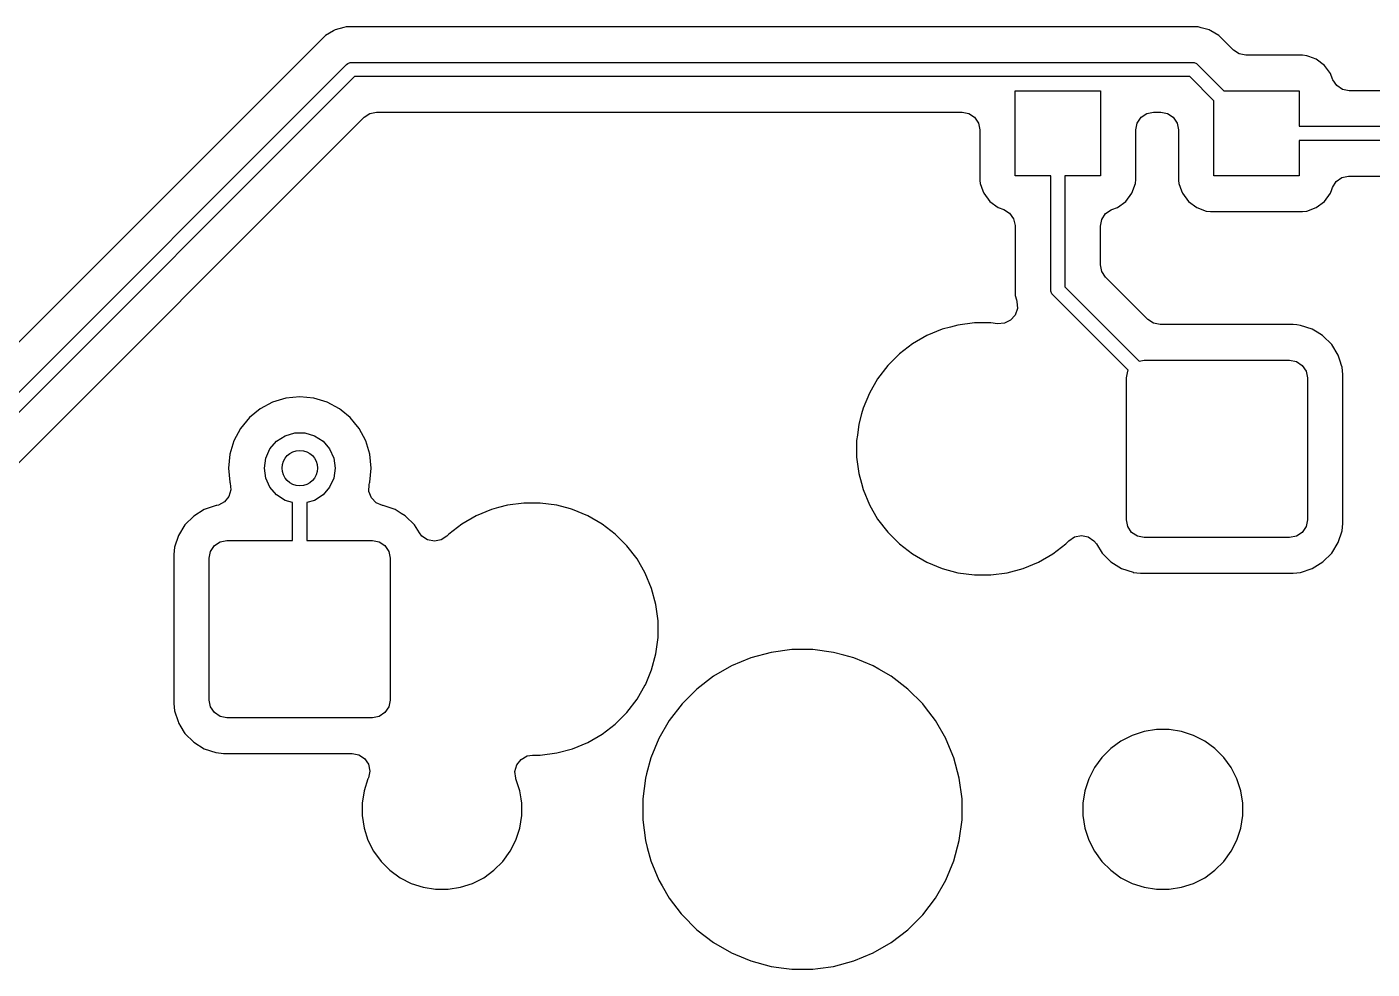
# Model space of a CAD drawing. Extents: x 17 to 170, y -181 to -32.
# Drawn here: x 76.45 to 95.4, y -104.79 to -91.51 of the extents above; entities that cross this region are included whole.
import ezdxf

# ---------------------------------------------------------------- set-up
doc = ezdxf.new("R2010")
doc.units = 0
doc.layers.add('BLACK', color=7, linetype='CONTINUOUS')

msp = doc.modelspace()

# ---------------------------------------------------------------- linework, layer by layer
at = {"layer": 'BLACK', "linetype": 'CONTINUOUS'}
for p, q in [((80.766246, -91.56705), (80.653786, -91.631978)), ((80.766247, -91.567049), (80.766246, -91.56705)), ((80.77203, -91.56371), (80.766247, -91.567049)), ((80.790715, -91.552922), (80.77203, -91.56371)), ((80.911168, -91.520647), (80.790715, -91.552922)), ((80.943443, -91.511999), (80.911168, -91.520647)), ((81.101557, -91.511999), (80.943443, -91.511999)), ((81.116818, -91.511999), (81.101557, -91.511999)), ((81.116834, -91.512), (81.116818, -91.511999)), ((92.780666, -91.512), (81.116834, -91.512)), ((92.780682, -91.511999), (92.780666, -91.512)), ((92.795943, -91.511999), (92.780682, -91.511999)), ((92.954057, -91.511999), (92.795943, -91.511999)), ((92.99498, -91.522964), (92.954057, -91.511999)), ((93.106784, -91.552922), (92.99498, -91.522964)), ((93.120909, -91.561077), (93.106784, -91.552922)), ((93.131252, -91.567049), (93.120909, -91.561077)), ((93.131254, -91.56705), (93.131252, -91.567049)), ((93.243713, -91.631978), (93.131254, -91.56705)), ((80.54198, -91.743784), (75.049194, -97.23657)), ((80.65378, -91.631983), (80.541979, -91.743783)), ((80.541979, -91.743783), (80.54198, -91.743784)), ((80.653786, -91.631978), (80.65378, -91.631983)), ((93.243716, -91.63198), (93.243713, -91.631978)), ((93.35552, -91.743784), (93.243716, -91.63198)), ((93.355521, -91.743786), (93.35552, -91.743784)), ((93.450805, -91.83907), (93.355521, -91.743786)), ((93.531587, -91.893046), (93.450805, -91.83907)), ((93.626875, -91.912), (93.531587, -91.893046)), ((94.422873, -91.912), (93.626875, -91.912)), ((94.422876, -91.912), (94.422873, -91.912)), ((94.482481, -91.918408), (94.422876, -91.912)), ((94.510584, -91.92889), (94.482481, -91.918408)), ((94.617331, -91.968704), (94.510584, -91.92889)), ((75.183578, -97.81), (80.951789, -92.041789)), ((80.951789, -92.041789), (80.966943, -92.029353)), ((80.966943, -92.029353), (81.002991, -92.014421)), ((81.002991, -92.014421), (81.0225, -92.0125)), ((81.0225, -92.0125), (92.875, -92.0125)), ((92.875, -92.0125), (92.894509, -92.014421)), ((92.894509, -92.014421), (92.930557, -92.029353)), ((92.930557, -92.029353), (92.945711, -92.041789)), ((92.945711, -92.041789), (93.316422, -92.4125)), ((94.732546, -92.054954), (94.617331, -91.968704)), ((94.818796, -92.170169), (94.732546, -92.054954)), ((81.063922, -92.2125), (75.325, -97.951422)), ((92.833578, -92.2125), (81.063922, -92.2125)), ((93.175, -92.553922), (92.833578, -92.2125)), ((94.848587, -92.250044), (94.818796, -92.170169)), ((94.851831, -92.258288), (94.848587, -92.250044)), ((94.905807, -92.33907), (94.851831, -92.258288)), ((90.375, -93.6125), (90.375, -92.4125)), ((90.375, -92.4125), (91.575, -92.4125)), ((91.575, -92.4125), (91.575, -93.6125)), ((93.316422, -92.4125), (94.375, -92.4125)), ((94.375, -92.4125), (94.375, -92.9125)), ((94.986589, -92.393046), (94.905807, -92.33907)), ((95.081877, -92.412), (94.986589, -92.393046)), ((98.598104, -92.412), (95.081877, -92.412)), ((93.175, -93.6125), (93.175, -92.553922)), ((75.898429, -98.085805), (81.198305, -92.78593)), ((81.198305, -92.78593), (81.279087, -92.731954)), ((81.279087, -92.731954), (81.374375, -92.713)), ((81.374375, -92.713), (89.6255, -92.713)), ((89.6255, -92.713), (89.720788, -92.731954)), ((89.720788, -92.731954), (89.80157, -92.78593)), ((89.80157, -92.78593), (89.855546, -92.866712)), ((89.855546, -92.866712), (89.8745, -92.962)), ((92.075499, -92.961998), (92.094453, -92.866712)), ((92.094453, -92.866712), (92.148429, -92.785931)), ((92.148429, -92.785931), (92.22921, -92.731954)), ((92.22921, -92.731954), (92.324499, -92.713)), ((92.324499, -92.713), (92.4255, -92.713)), ((92.4255, -92.713), (92.520788, -92.731954)), ((92.520788, -92.731954), (92.60157, -92.78593)), ((92.60157, -92.78593), (92.655546, -92.866712)), ((92.655546, -92.866712), (92.6745, -92.962)), ((89.8745, -92.962), (89.8745, -93.660365)), ((92.0755, -93.660373), (92.075499, -92.961998)), ((92.6745, -92.962), (92.6745, -93.660365)), ((94.375, -92.9125), (102.8875, -92.9125)), ((102.846078, -93.1125), (94.375, -93.1125)), ((94.375, -93.1125), (94.375, -93.6125)), ((90.875, -93.6125), (90.375, -93.6125)), ((90.875, -95.2155), (90.875, -93.6125)), ((91.575, -93.6125), (91.075, -93.6125)), ((91.075, -93.6125), (91.075, -95.174078)), ((94.375, -93.6125), (93.175, -93.6125)), ((94.899636, -93.692327), (94.97844, -93.635502)), ((94.97844, -93.635502), (95.072991, -93.613159)), ((95.072991, -93.613159), (95.081878, -93.613)), ((95.081878, -93.613), (102.535625, -93.613)), ((89.8745, -93.660365), (89.8745, -93.660368)), ((89.8745, -93.660368), (89.874501, -93.660372)), ((89.874501, -93.660372), (89.876127, -93.6755)), ((89.876127, -93.6755), (89.880908, -93.71998)), ((89.880908, -93.71998), (89.880909, -93.719984)), ((89.880909, -93.719984), (89.919268, -93.82283)), ((89.919268, -93.82283), (89.931204, -93.854831)), ((92.018796, -93.854831), (92.069091, -93.719983)), ((92.069091, -93.719983), (92.0755, -93.660373)), ((92.6745, -93.660365), (92.6745, -93.660368)), ((92.6745, -93.660368), (92.674501, -93.660372)), ((92.674501, -93.660372), (92.676127, -93.6755)), ((92.676127, -93.6755), (92.680908, -93.71998)), ((92.680908, -93.71998), (92.680909, -93.719984)), ((92.680909, -93.719984), (92.719268, -93.82283)), ((92.719268, -93.82283), (92.731204, -93.854831)), ((94.818796, -93.854831), (94.837608, -93.804391)), ((94.837608, -93.804391), (94.848578, -93.774983)), ((94.848578, -93.774983), (94.899636, -93.692327)), ((89.931204, -93.854831), (90.017454, -93.970046)), ((90.017454, -93.970046), (90.132669, -94.056296)), ((91.817331, -94.056296), (91.932546, -93.970046)), ((91.932546, -93.970046), (92.018796, -93.854831)), ((92.731204, -93.854831), (92.817454, -93.970046)), ((92.817454, -93.970046), (92.932669, -94.056296)), ((94.617331, -94.056296), (94.732546, -93.970046)), ((94.732546, -93.970046), (94.818796, -93.854831)), ((90.132669, -94.056296), (90.212517, -94.086077)), ((90.212517, -94.086077), (90.295171, -94.137134)), ((90.295171, -94.137134), (90.351997, -94.215937)), ((90.351997, -94.215937), (90.374341, -94.310487)), ((91.5755, -94.319377), (91.594454, -94.224089)), ((91.594454, -94.224089), (91.64843, -94.143307)), ((91.64843, -94.143307), (91.729212, -94.089331)), ((91.729212, -94.089331), (91.737455, -94.086087)), ((91.737455, -94.086087), (91.817331, -94.056296)), ((92.932669, -94.056296), (93.067517, -94.106591)), ((93.067517, -94.106591), (93.127127, -94.113)), ((93.127127, -94.113), (94.422872, -94.112999)), ((94.422872, -94.112999), (94.482483, -94.106591)), ((94.482483, -94.106591), (94.617331, -94.056296)), ((90.374341, -94.310487), (90.3745, -94.319377)), ((90.3745, -94.319377), (90.3745, -95.121165)), ((91.5755, -94.863625), (91.5755, -94.319377)), ((91.594454, -94.958913), (91.5755, -94.863625)), ((91.64843, -95.039695), (91.594454, -94.958913)), ((90.3745, -95.121165), (90.374499, -95.121183)), ((90.374499, -95.121183), (90.374499, -95.136443)), ((90.374499, -95.136443), (90.374499, -95.294557)), ((92.242805, -95.63407), (91.64843, -95.039695)), ((90.374499, -95.294557), (90.391283, -95.357195)), ((90.391283, -95.357195), (90.398207, -95.383036)), ((90.876921, -95.235009), (90.875, -95.2155)), ((90.891853, -95.271057), (90.876921, -95.235009)), ((90.904289, -95.286211), (90.891853, -95.271057)), ((91.968591, -96.350513), (90.904289, -95.286211)), ((91.075, -95.174078), (92.122288, -96.221366)), ((90.404561, -95.479983), (90.373331, -95.571982)), ((90.398207, -95.383036), (90.404561, -95.479983)), ((89.460537, -95.74114), (89.343051, -95.77262)), ((89.567874, -95.712379), (89.460537, -95.74114)), ((89.567878, -95.712378), (89.567874, -95.712379)), ((89.56788, -95.712378), (89.567878, -95.712378)), ((89.798628, -95.682), (89.56788, -95.712378)), ((90.031372, -95.682), (89.798628, -95.682)), ((90.031373, -95.682), (90.031372, -95.682)), ((90.125191, -95.694351), (90.031373, -95.682)), ((90.222136, -95.687997), (90.125191, -95.694351)), ((90.309272, -95.645027), (90.222136, -95.687997)), ((90.373331, -95.571982), (90.309272, -95.645027)), ((92.323587, -95.688046), (92.242805, -95.63407)), ((92.418875, -95.707), (92.323587, -95.688046)), ((94.292009, -95.707), (92.418875, -95.707)), ((94.292011, -95.707), (94.292009, -95.707)), ((94.343403, -95.71225), (94.292011, -95.707)), ((94.394797, -95.717501), (94.343403, -95.71225)), ((94.394798, -95.717501), (94.394797, -95.717501)), ((94.394802, -95.717502), (94.394798, -95.717501)), ((94.561332, -95.772684), (94.394802, -95.717502)), ((89.128032, -95.861684), (88.926467, -95.978058)), ((89.128041, -95.861679), (89.128032, -95.861684)), ((89.343051, -95.77262), (89.128041, -95.861679)), ((94.561332, -95.772685), (94.56133, -95.772684)), ((94.56133, -95.772684), (94.561332, -95.772684)), ((94.561334, -95.772686), (94.561332, -95.772685)), ((94.629831, -95.814935), (94.561334, -95.772686)), ((94.705615, -95.861679), (94.629831, -95.814935)), ((94.710656, -95.864788), (94.705615, -95.861679)), ((94.834712, -95.988844), (94.710656, -95.864788)), ((88.741815, -96.119747), (88.577247, -96.284315)), ((88.741819, -96.119744), (88.741815, -96.119747)), ((88.926467, -95.978058), (88.741819, -96.119744)), ((94.926814, -96.138166), (94.834712, -95.988844)), ((88.577244, -96.284319), (88.435558, -96.468967)), ((88.577247, -96.284315), (88.577244, -96.284319)), ((92.122288, -96.221366), (92.192, -96.2075)), ((92.192, -96.2075), (94.242, -96.2075)), ((94.242, -96.2075), (94.337671, -96.22653)), ((94.337671, -96.22653), (94.418777, -96.280723)), ((94.418777, -96.280723), (94.47297, -96.361829)), ((94.954653, -96.22218), (94.926814, -96.138166)), ((94.975244, -96.284319), (94.954653, -96.22218)), ((94.981999, -96.304703), (94.975244, -96.284319)), ((94.992499, -96.407492), (94.981999, -96.304703)), ((88.435558, -96.468967), (88.319184, -96.670532)), ((91.942, -96.4575), (91.96103, -96.361829)), ((91.942, -98.4575), (91.942, -96.4575)), ((91.96103, -96.361829), (91.968591, -96.350513)), ((94.47297, -96.361829), (94.492, -96.4575)), ((94.492, -96.4575), (94.492, -98.4575)), ((94.9925, -98.507509), (94.992499, -96.407492)), ((88.319179, -96.670541), (88.23012, -96.885551)), ((88.319184, -96.670532), (88.319179, -96.670541)), ((79.907092, -96.799736), (79.733289, -96.892636)), ((79.9071, -96.799733), (79.907092, -96.799736)), ((80.095694, -96.742523), (79.9071, -96.799733)), ((80.291826, -96.723207), (80.095694, -96.742523)), ((80.487957, -96.742523), (80.291826, -96.723207)), ((80.676551, -96.799733), (80.487957, -96.742523)), ((80.676559, -96.799736), (80.676551, -96.799733)), ((80.850362, -96.892636), (80.676559, -96.799736)), ((79.58094, -97.017668), (79.455914, -97.170011)), ((79.580946, -97.017662), (79.58094, -97.017668)), ((79.733289, -96.892636), (79.580946, -97.017662)), ((80.87287, -96.911108), (80.850362, -96.892636)), ((81.002709, -97.017665), (80.87287, -96.911108)), ((81.061079, -97.088789), (81.002709, -97.017665)), ((88.208832, -96.965), (88.169879, -97.110374)), ((88.23012, -96.885551), (88.208832, -96.965)), ((79.455914, -97.170011), (79.363014, -97.343814)), ((80.084118, -97.273732), (80.220669, -97.233637)), ((80.220669, -97.233637), (80.362983, -97.233637)), ((80.362983, -97.233637), (80.499534, -97.273732)), ((81.127737, -97.170011), (81.061079, -97.088789)), ((81.220637, -97.343814), (81.127737, -97.170011)), ((88.169878, -97.11038), (88.149792, -97.262948)), ((88.169879, -97.110374), (88.169878, -97.110378)), ((88.169878, -97.110378), (88.169878, -97.11038)), ((79.363011, -97.343822), (79.305801, -97.532416)), ((79.363014, -97.343814), (79.363011, -97.343822)), ((79.871199, -97.458228), (79.964396, -97.350673)), ((79.964396, -97.350673), (80.084118, -97.273732)), ((80.499534, -97.273732), (80.619256, -97.350673)), ((80.619256, -97.350673), (80.712453, -97.458228)), ((81.220638, -97.343818), (81.220637, -97.343814)), ((81.22064, -97.343821), (81.220638, -97.343818)), ((81.27785, -97.532416), (81.22064, -97.343821)), ((88.149792, -97.262948), (88.1395, -97.341128)), ((88.1395, -97.341128), (88.1395, -97.573872)), ((79.305801, -97.532416), (79.286485, -97.728548)), ((79.791826, -97.728548), (79.81208, -97.587682)), ((79.81208, -97.587682), (79.871199, -97.458228)), ((80.712453, -97.458228), (80.771572, -97.587682)), ((80.771572, -97.587682), (80.791826, -97.728548)), ((81.297167, -97.728548), (81.27785, -97.532416)), ((88.1395, -97.573872), (88.169879, -97.804626)), ((79.286485, -97.728548), (79.305801, -97.924678)), ((79.81208, -97.869414), (79.791826, -97.728548)), ((80.791826, -97.728548), (80.771572, -97.869414)), ((81.27785, -97.92468), (81.297167, -97.728548)), ((88.169879, -97.804626), (88.206133, -97.939928)), ((79.305801, -97.924678), (79.310208, -97.939205)), ((79.310208, -97.939205), (79.319729, -98.035892)), ((79.871199, -97.998868), (79.81208, -97.869414)), ((79.964396, -98.106423), (79.871199, -97.998868)), ((80.712453, -97.998868), (80.619256, -98.106423)), ((80.771572, -97.869414), (80.712453, -97.998868)), ((81.266603, -98.057232), (81.268018, -97.960087)), ((81.268018, -97.960087), (81.27322, -97.93994)), ((81.27322, -97.93994), (81.27785, -97.92468)), ((88.206133, -97.939928), (88.23012, -98.029448)), ((79.229888, -98.203964), (79.144204, -98.249761)), ((79.291524, -98.128863), (79.229888, -98.203964)), ((79.319729, -98.035892), (79.291524, -98.128863)), ((80.084118, -98.183364), (79.964396, -98.106423)), ((80.19, -98.214453), (80.084118, -98.183364)), ((80.499534, -98.183364), (80.39, -98.215526)), ((80.619256, -98.106423), (80.499534, -98.183364)), ((81.302472, -98.147523), (81.266603, -98.057232)), ((81.370164, -98.217215), (81.302472, -98.147523)), ((88.23012, -98.029448), (88.319179, -98.244458)), ((78.945667, -98.312685), (78.796346, -98.404786)), ((79.112201, -98.257501), (78.945667, -98.312685)), ((79.124049, -98.254965), (79.112201, -98.257501)), ((79.144204, -98.249761), (79.124049, -98.254965)), ((80.19, -98.7475), (80.19, -98.214453)), ((80.39, -98.215526), (80.39, -98.7475)), ((81.459372, -98.255697), (81.370164, -98.217215)), ((81.467795, -98.2575), (81.459372, -98.255697)), ((81.634332, -98.312684), (81.467795, -98.2575)), ((81.634332, -98.312685), (81.63433, -98.312684)), ((81.63433, -98.312684), (81.634332, -98.312684)), ((81.634334, -98.312686), (81.634332, -98.312685)), ((81.720945, -98.366108), (81.634334, -98.312686)), ((81.778615, -98.401679), (81.720945, -98.366108)), ((82.993051, -98.31262), (82.778041, -98.401679)), ((83.091619, -98.286209), (82.993051, -98.31262)), ((83.217874, -98.252379), (83.091619, -98.286209)), ((83.217878, -98.252378), (83.217874, -98.252379)), ((83.21788, -98.252378), (83.217878, -98.252378)), ((83.448628, -98.222), (83.21788, -98.252378)), ((83.681372, -98.222), (83.448628, -98.222)), ((83.912119, -98.252378), (83.681372, -98.222)), ((83.912126, -98.252379), (83.912119, -98.252378)), ((84.105271, -98.304132), (83.912126, -98.252379)), ((84.136948, -98.31262), (84.105271, -98.304132)), ((84.351958, -98.401679), (84.136948, -98.31262)), ((88.319179, -98.244458), (88.319184, -98.244467)), ((88.319184, -98.244467), (88.319185, -98.244469)), ((88.319185, -98.244469), (88.435558, -98.446032)), ((78.672286, -98.528846), (78.580184, -98.678168)), ((78.796346, -98.404786), (78.672286, -98.528846)), ((81.783656, -98.404788), (81.778615, -98.401679)), ((81.907712, -98.528844), (81.783656, -98.404788)), ((81.907713, -98.528846), (81.907712, -98.528844)), ((81.907714, -98.528847), (81.907713, -98.528846)), ((81.977012, -98.641198), (81.907714, -98.528847)), ((82.576467, -98.518058), (82.391819, -98.659744)), ((82.778032, -98.401684), (82.576467, -98.518058)), ((82.778041, -98.401679), (82.778032, -98.401684)), ((84.351967, -98.401684), (84.351958, -98.401679)), ((84.351969, -98.401685), (84.351967, -98.401684)), ((84.553532, -98.518058), (84.351969, -98.401685)), ((84.738181, -98.659744), (84.553532, -98.518058)), ((88.435558, -98.446032), (88.577244, -98.630681)), ((91.96103, -98.553171), (91.942, -98.4575)), ((92.015223, -98.634277), (91.96103, -98.553171)), ((94.47297, -98.553171), (94.418777, -98.634277)), ((94.492, -98.4575), (94.47297, -98.553171)), ((94.981999, -98.610297), (94.9925, -98.507509)), ((78.580184, -98.678168), (78.525002, -98.844697)), ((79.088223, -98.820723), (79.169329, -98.76653)), ((79.169329, -98.76653), (79.265, -98.7475)), ((79.265, -98.7475), (80.19, -98.7475)), ((80.39, -98.7475), (81.315, -98.7475)), ((81.315, -98.7475), (81.410671, -98.76653)), ((81.410671, -98.76653), (81.491777, -98.820723)), ((82.012869, -98.686548), (81.977012, -98.641198)), ((82.093649, -98.740526), (82.012869, -98.686548)), ((82.188937, -98.759481), (82.093649, -98.740526)), ((82.284226, -98.740528), (82.188937, -98.759481)), ((82.365008, -98.686553), (82.284226, -98.740528)), ((82.391805, -98.659756), (82.365008, -98.686553)), ((82.391819, -98.659744), (82.391805, -98.659756)), ((84.902756, -98.824319), (84.738181, -98.659744)), ((88.577244, -98.630681), (88.741819, -98.795256)), ((91.088181, -98.795256), (91.131686, -98.751751)), ((91.131686, -98.751751), (91.212466, -98.697774)), ((91.212466, -98.697774), (91.307754, -98.678819)), ((91.307754, -98.678819), (91.403043, -98.697772)), ((91.403043, -98.697772), (91.483825, -98.751748)), ((91.483825, -98.751748), (91.519685, -98.7971)), ((92.096329, -98.68847), (92.015223, -98.634277)), ((92.192, -98.7075), (92.096329, -98.68847)), ((94.242, -98.7075), (92.192, -98.7075)), ((94.337671, -98.68847), (94.242, -98.7075)), ((94.418777, -98.634277), (94.337671, -98.68847)), ((94.926814, -98.776834), (94.981999, -98.610297)), ((78.525001, -98.844704), (78.5145, -98.947488)), ((78.5145, -98.947488), (78.5145, -101.047506)), ((78.525002, -98.844697), (78.525001, -98.844704)), ((79.015, -98.9975), (79.03403, -98.901829)), ((79.03403, -98.901829), (79.088223, -98.820723)), ((81.491777, -98.820723), (81.54597, -98.901829)), ((81.54597, -98.901829), (81.565, -98.9975)), ((85.044442, -99.008968), (84.902756, -98.824319)), ((88.741819, -98.795256), (88.926468, -98.936942)), ((88.926468, -98.936942), (89.128031, -99.053315)), ((90.701969, -99.053315), (90.903532, -98.936942)), ((90.903532, -98.936942), (91.088181, -98.795256)), ((91.519685, -98.7971), (91.599285, -98.926152)), ((91.599285, -98.926152), (91.599286, -98.926153)), ((91.599286, -98.926153), (91.599288, -98.926156)), ((91.599288, -98.926156), (91.723344, -99.050212)), ((94.710656, -99.050212), (94.834712, -98.926156)), ((94.834712, -98.926156), (94.926814, -98.776834)), ((79.015, -100.9975), (79.015, -98.9975)), ((81.565, -98.9975), (81.565, -100.9975)), ((85.160815, -99.210531), (85.044442, -99.008968)), ((89.128031, -99.053315), (89.128034, -99.053316)), ((89.128034, -99.053316), (89.128041, -99.05332)), ((89.128041, -99.05332), (89.343051, -99.142379)), ((89.343051, -99.142379), (89.343055, -99.14238)), ((89.343055, -99.14238), (89.34306, -99.142382)), ((89.34306, -99.142382), (89.567874, -99.202621)), ((90.262126, -99.202621), (90.48694, -99.142382)), ((90.48694, -99.142382), (90.486945, -99.142379)), ((90.486945, -99.142379), (90.486948, -99.142379)), ((90.486948, -99.142379), (90.701958, -99.05332)), ((90.701958, -99.05332), (90.701961, -99.053318)), ((90.701961, -99.053318), (90.701969, -99.053315)), ((91.723344, -99.050212), (91.872666, -99.142314)), ((91.872666, -99.142314), (91.872669, -99.142315)), ((91.872669, -99.142315), (91.872667, -99.142315)), ((91.872667, -99.142315), (92.03631, -99.19654)), ((94.394797, -99.197499), (94.561334, -99.142314)), ((94.561334, -99.142314), (94.710656, -99.050212)), ((85.160815, -99.210532), (85.160815, -99.210531)), ((85.16082, -99.210541), (85.160815, -99.210532)), ((85.249879, -99.425551), (85.16082, -99.210541)), ((89.567874, -99.202621), (89.798628, -99.233)), ((89.798628, -99.233), (90.031372, -99.233)), ((90.031372, -99.233), (90.262126, -99.202621)), ((92.03631, -99.19654), (92.039203, -99.197499)), ((92.039203, -99.197499), (92.141991, -99.208)), ((92.141991, -99.208), (94.292008, -99.207999)), ((94.292008, -99.207999), (94.394797, -99.197499)), ((85.24988, -99.425555), (85.249879, -99.425551)), ((85.249882, -99.42556), (85.24988, -99.425555)), ((85.310121, -99.650374), (85.249882, -99.42556)), ((85.3405, -99.881128), (85.310121, -99.650374)), ((85.3405, -100.113872), (85.3405, -99.881128)), ((85.310121, -100.344626), (85.3405, -100.113872)), ((87.227493, -100.287), (86.935011, -100.325506)), ((87.227494, -100.287), (87.227493, -100.287)), ((87.522506, -100.287), (87.227494, -100.287)), ((87.522507, -100.287), (87.522506, -100.287)), ((87.814989, -100.325506), (87.522507, -100.287)), ((85.249882, -100.56944), (85.310121, -100.344626)), ((86.650049, -100.40186), (86.3775, -100.514753)), ((86.935011, -100.325506), (86.650049, -100.40186)), ((87.814993, -100.325507), (87.814988, -100.325506)), ((87.814988, -100.325506), (87.814989, -100.325506)), ((87.959641, -100.364265), (87.814993, -100.325507)), ((88.09995, -100.40186), (87.959641, -100.364265)), ((88.372499, -100.514753), (88.09995, -100.40186)), ((85.162445, -100.780536), (85.249879, -100.569448)), ((85.249879, -100.569445), (85.249882, -100.56944)), ((85.249879, -100.569448), (85.249879, -100.569445)), ((86.122005, -100.662262), (85.887963, -100.841849)), ((86.12201, -100.662259), (86.122005, -100.662262)), ((86.377496, -100.514755), (86.12201, -100.662259)), ((86.3775, -100.514753), (86.377496, -100.514755)), ((88.372503, -100.514755), (88.372499, -100.514753)), ((88.372505, -100.514756), (88.372503, -100.514755)), ((88.372507, -100.514757), (88.372505, -100.514756)), ((88.45329, -100.561397), (88.372507, -100.514757)), ((88.627989, -100.662259), (88.45329, -100.561397)), ((88.627994, -100.662262), (88.627989, -100.662259)), ((88.862036, -100.841849), (88.627994, -100.662262)), ((85.044442, -100.986032), (85.160815, -100.784469)), ((85.160815, -100.784469), (85.162445, -100.780536)), ((85.887963, -100.841849), (85.679349, -101.050463)), ((88.862037, -100.84185), (88.862036, -100.841849)), ((88.862042, -100.841854), (88.862037, -100.84185)), ((89.070646, -101.050458), (88.862042, -100.841854)), ((78.5145, -101.047506), (78.525001, -101.1503)), ((79.03403, -101.093171), (79.015, -100.9975)), ((81.565, -100.9975), (81.54597, -101.093171)), ((84.902756, -101.170681), (85.044442, -100.986032)), ((85.679349, -101.050463), (85.499762, -101.284505)), ((89.070649, -101.050462), (89.070646, -101.050458)), ((89.07065, -101.050463), (89.070649, -101.050462)), ((89.11017, -101.101967), (89.07065, -101.050463)), ((78.525001, -101.1503), (78.575061, -101.301368)), ((79.088223, -101.174277), (79.03403, -101.093171)), ((79.169329, -101.22847), (79.088223, -101.174277)), ((79.265, -101.2475), (79.169329, -101.22847)), ((81.410671, -101.22847), (81.315, -101.2475)), ((81.491777, -101.174277), (81.410671, -101.22847)), ((81.54597, -101.093171), (81.491777, -101.174277)), ((84.738181, -101.335256), (84.902756, -101.170681)), ((89.250238, -101.284506), (89.11017, -101.101967)), ((78.575061, -101.301368), (78.580186, -101.316834)), ((78.580186, -101.316834), (78.616407, -101.375558)), ((78.616407, -101.375558), (78.664068, -101.45283)), ((81.315, -101.2475), (79.265, -101.2475)), ((84.553532, -101.476942), (84.738181, -101.335256)), ((85.499759, -101.28451), (85.352255, -101.539996)), ((85.499762, -101.284505), (85.499759, -101.28451)), ((89.397743, -101.539993), (89.250238, -101.284506)), ((92.366411, -101.412), (92.191456, -101.439711)), ((92.366421, -101.412), (92.366411, -101.412)), ((92.543579, -101.412), (92.366421, -101.412)), ((92.543588, -101.412), (92.543579, -101.412)), ((92.718543, -101.439711), (92.543588, -101.412)), ((78.664068, -101.45283), (78.672288, -101.466156)), ((78.672288, -101.466156), (78.796344, -101.590212)), ((78.796344, -101.590212), (78.945666, -101.682314)), ((84.136948, -101.682379), (84.351958, -101.59332)), ((84.351958, -101.59332), (84.351961, -101.593318)), ((84.351961, -101.593318), (84.351969, -101.593315)), ((84.351969, -101.593315), (84.553532, -101.476942)), ((85.352253, -101.54), (85.23936, -101.812549)), ((85.352255, -101.539996), (85.352253, -101.54)), ((89.397744, -101.539996), (89.397743, -101.539993)), ((89.397746, -101.54), (89.397744, -101.539996)), ((89.402787, -101.552171), (89.397746, -101.54)), ((89.510639, -101.812548), (89.402787, -101.552171)), ((91.86511, -101.574885), (91.721789, -101.679014)), ((92.022947, -101.494463), (91.86511, -101.574885)), ((92.022956, -101.494459), (92.022947, -101.494463)), ((92.022958, -101.494458), (92.022956, -101.494458)), ((92.022956, -101.494458), (92.022956, -101.494459)), ((92.191445, -101.439714), (92.022958, -101.494458)), ((92.191448, -101.439713), (92.191445, -101.439714)), ((92.19145, -101.439713), (92.191448, -101.439713)), ((92.191456, -101.439711), (92.19145, -101.439713)), ((92.718549, -101.439713), (92.718543, -101.439711)), ((92.718555, -101.439714), (92.718549, -101.439713)), ((92.887042, -101.494458), (92.718555, -101.439714)), ((92.88705, -101.494462), (92.887042, -101.494458)), ((92.887052, -101.494463), (92.88705, -101.494462)), ((93.044889, -101.574885), (92.887052, -101.494463)), ((93.18821, -101.679014), (93.044889, -101.574885)), ((78.945666, -101.682314), (78.945669, -101.682315)), ((78.945669, -101.682315), (78.945667, -101.682315)), ((78.945667, -101.682315), (79.108986, -101.736433)), ((79.108986, -101.736433), (79.112203, -101.737499)), ((79.112203, -101.737499), (79.214991, -101.748)), ((79.214991, -101.748), (81.027761, -101.747999)), ((81.027761, -101.747999), (81.123049, -101.766953)), ((81.123049, -101.766953), (81.20383, -101.820929)), ((83.411028, -101.832658), (83.495795, -101.785186)), ((83.495795, -101.785186), (83.572739, -101.773)), ((83.572739, -101.773), (83.681372, -101.773)), ((83.681372, -101.773), (83.912126, -101.742621)), ((83.912126, -101.742621), (84.13694, -101.682382)), ((84.13694, -101.682382), (84.136945, -101.682379)), ((84.136945, -101.682379), (84.136948, -101.682379)), ((91.596514, -101.804289), (91.492385, -101.94761)), ((91.721789, -101.679014), (91.596514, -101.804289)), ((93.188214, -101.679017), (93.18821, -101.679014)), ((93.313483, -101.804286), (93.188214, -101.679017)), ((93.417614, -101.94761), (93.313483, -101.804286)), ((81.20383, -101.820929), (81.257807, -101.901711)), ((81.257807, -101.901711), (81.276761, -101.996999)), ((81.276761, -101.996999), (81.257807, -102.092287)), ((83.324507, -102.002462), (83.350879, -101.908955)), ((83.350879, -101.908955), (83.411028, -101.832658)), ((85.23936, -101.812549), (85.179112, -102.037402)), ((89.586993, -102.097507), (89.510639, -101.812548)), ((91.492385, -101.94761), (91.411963, -102.105447)), ((93.498042, -102.105458), (93.417614, -101.94761)), ((81.251958, -102.105458), (81.197214, -102.273945)), ((81.253935, -102.100685), (81.251958, -102.105456)), ((81.251958, -102.105456), (81.251958, -102.105458)), ((81.257807, -102.092287), (81.253935, -102.100685)), ((83.335925, -102.098944), (83.324507, -102.002462)), ((83.33804, -102.105455), (83.335925, -102.098944)), ((83.338042, -102.105458), (83.33804, -102.105455)), ((83.392786, -102.273945), (83.338042, -102.105458)), ((85.163006, -102.097511), (85.1245, -102.389993)), ((85.163302, -102.096408), (85.163006, -102.097511)), ((85.179112, -102.037402), (85.163302, -102.096408)), ((89.6255, -102.389994), (89.586993, -102.097507)), ((91.411958, -102.105458), (91.357214, -102.273945)), ((91.411963, -102.105447), (91.411958, -102.105456)), ((91.411958, -102.105456), (91.411958, -102.105458)), ((93.552786, -102.273945), (93.498042, -102.105458)), ((81.197211, -102.273956), (81.1695, -102.448911)), ((81.197213, -102.27395), (81.197211, -102.273956)), ((81.197214, -102.273945), (81.197213, -102.273948)), ((81.197213, -102.273948), (81.197213, -102.27395)), ((83.392787, -102.273954), (83.392786, -102.273945)), ((83.392788, -102.273956), (83.392787, -102.273954)), ((83.411167, -102.389993), (83.392788, -102.273956)), ((91.357211, -102.273956), (91.3295, -102.448911)), ((91.357213, -102.27395), (91.357211, -102.273956)), ((91.357214, -102.273945), (91.357213, -102.273948)), ((91.357213, -102.273948), (91.357213, -102.27395)), ((93.552787, -102.273954), (93.552786, -102.273945)), ((93.552788, -102.273956), (93.552787, -102.273954)), ((93.580499, -102.448911), (93.552788, -102.273956)), ((81.1695, -102.448911), (81.1695, -102.626088)), ((83.420499, -102.448911), (83.411167, -102.389993)), ((83.4205, -102.448923), (83.420499, -102.448911)), ((83.4205, -102.626076), (83.4205, -102.448923)), ((85.1245, -102.389993), (85.1245, -102.685006)), ((89.6255, -102.448911), (89.6255, -102.389994)), ((89.6255, -102.685006), (89.6255, -102.448911)), ((91.3295, -102.448911), (91.3295, -102.626088)), ((93.5805, -102.448923), (93.580499, -102.448911)), ((93.5805, -102.626076), (93.5805, -102.448923)), ((81.1695, -102.626088), (81.197211, -102.801043)), ((83.392788, -102.801043), (83.420499, -102.626088)), ((83.420499, -102.626088), (83.4205, -102.626076)), ((85.1245, -102.685006), (85.162967, -102.977195)), ((89.586993, -102.977493), (89.6255, -102.685006)), ((91.3295, -102.626088), (91.357211, -102.801043)), ((93.552788, -102.801043), (93.580499, -102.626088)), ((93.580499, -102.626088), (93.5805, -102.626076)), ((81.197211, -102.801043), (81.197213, -102.801049)), ((81.197213, -102.801049), (81.197214, -102.801055)), ((81.197214, -102.801055), (81.251958, -102.969542)), ((83.338042, -102.969542), (83.392786, -102.801055)), ((83.392786, -102.801055), (83.392788, -102.801043)), ((91.357211, -102.801043), (91.357213, -102.801049)), ((91.357213, -102.801049), (91.357214, -102.801055)), ((91.357214, -102.801055), (91.411958, -102.969542)), ((93.498042, -102.969542), (93.552786, -102.801055)), ((93.552786, -102.801055), (93.552788, -102.801043)), ((81.251958, -102.969542), (81.251959, -102.969543)), ((81.251959, -102.969543), (81.251963, -102.969552)), ((81.251963, -102.969552), (81.332385, -103.127389)), ((81.332385, -103.127389), (81.436514, -103.27071)), ((83.153483, -103.270714), (83.257614, -103.12739)), ((83.257614, -103.12739), (83.338042, -102.969542)), ((85.162967, -102.977195), (85.163007, -102.977493)), ((85.163007, -102.977493), (85.188851, -103.073943)), ((85.188851, -103.073943), (85.23936, -103.26245)), ((89.510639, -103.262452), (89.586993, -102.977493)), ((91.411958, -102.969542), (91.411959, -102.969543)), ((91.411959, -102.969543), (91.411963, -102.969552)), ((91.411963, -102.969552), (91.492385, -103.127389)), ((91.492385, -103.127389), (91.596514, -103.27071)), ((93.313483, -103.270714), (93.417614, -103.12739)), ((93.417614, -103.12739), (93.498042, -102.969542)), ((81.436514, -103.27071), (81.436517, -103.270714)), ((81.436517, -103.270714), (81.561786, -103.395983)), ((83.028214, -103.395983), (83.153483, -103.270714)), ((85.23936, -103.26245), (85.352253, -103.534999)), ((89.397743, -103.535007), (89.510639, -103.262452)), ((91.596514, -103.27071), (91.596517, -103.270714)), ((91.596517, -103.270714), (91.721786, -103.395983)), ((93.188214, -103.395983), (93.313483, -103.270714)), ((81.561786, -103.395983), (81.70511, -103.500114)), ((81.70511, -103.500114), (81.862958, -103.580542)), ((82.727042, -103.580542), (82.88489, -103.500114)), ((82.88489, -103.500114), (83.028214, -103.395983)), ((91.721786, -103.395983), (91.86511, -103.500114)), ((91.86511, -103.500114), (92.022958, -103.580542)), ((92.887042, -103.580542), (93.04489, -103.500114)), ((93.04489, -103.500114), (93.188214, -103.395983)), ((81.862958, -103.580542), (82.031445, -103.635286)), ((82.031445, -103.635286), (82.031454, -103.635287)), ((82.031454, -103.635287), (82.031456, -103.635288)), ((82.031456, -103.635288), (82.206411, -103.662999)), ((82.206411, -103.662999), (82.206418, -103.662999)), ((82.206418, -103.662999), (82.206421, -103.663)), ((82.206421, -103.663), (82.206424, -103.663)), ((82.206424, -103.663), (82.383576, -103.663)), ((82.383576, -103.663), (82.383579, -103.663)), ((82.383579, -103.663), (82.383582, -103.662999)), ((82.383582, -103.662999), (82.383588, -103.662999)), ((82.383588, -103.662999), (82.558543, -103.635288)), ((82.558543, -103.635287), (82.558555, -103.635286)), ((82.558543, -103.635288), (82.558543, -103.635287)), ((82.558555, -103.635286), (82.727042, -103.580542)), ((85.352253, -103.534999), (85.352255, -103.535003)), ((85.352255, -103.535003), (85.352257, -103.535007)), ((85.352257, -103.535007), (85.398276, -103.614715)), ((85.398276, -103.614715), (85.499759, -103.790489)), ((89.250238, -103.790494), (89.397743, -103.535007)), ((92.022958, -103.580542), (92.191445, -103.635286)), ((92.191445, -103.635286), (92.191454, -103.635287)), ((92.191454, -103.635287), (92.191456, -103.635288)), ((92.191456, -103.635288), (92.366411, -103.662999)), ((92.366411, -103.662999), (92.366418, -103.662999)), ((92.366418, -103.662999), (92.366421, -103.663)), ((92.366421, -103.663), (92.366424, -103.663)), ((92.366424, -103.663), (92.543576, -103.663)), ((92.543576, -103.663), (92.543579, -103.663)), ((92.543579, -103.663), (92.543582, -103.662999)), ((92.543582, -103.662999), (92.543588, -103.662999)), ((92.543588, -103.662999), (92.718543, -103.635288)), ((92.718543, -103.635287), (92.718555, -103.635286)), ((92.718543, -103.635288), (92.718543, -103.635287)), ((92.718555, -103.635286), (92.887042, -103.580542)), ((85.499759, -103.790489), (85.499762, -103.790494)), ((85.499762, -103.790494), (85.666503, -104.007795)), ((89.070646, -104.024542), (89.250238, -103.790494)), ((85.666503, -104.007795), (85.679354, -104.024542)), ((85.679354, -104.024542), (85.887958, -104.233146)), ((88.862042, -104.233146), (89.070646, -104.024542)), ((85.887958, -104.233146), (86.122006, -104.412738)), ((88.627994, -104.412738), (88.862042, -104.233146)), ((86.122006, -104.412738), (86.377493, -104.560243)), ((88.372507, -104.560243), (88.627994, -104.412738)), ((86.377493, -104.560243), (86.377498, -104.560245)), ((86.377498, -104.560245), (86.3775, -104.560246)), ((86.3775, -104.560246), (86.430718, -104.582289)), ((86.430718, -104.582289), (86.650048, -104.673139)), ((88.099952, -104.673139), (88.372507, -104.560243)), ((86.650048, -104.673139), (86.935007, -104.749493)), ((86.935007, -104.749493), (87.112602, -104.772874)), ((87.112602, -104.772874), (87.227493, -104.788)), ((87.227493, -104.788), (87.227494, -104.788)), ((87.227494, -104.788), (87.522507, -104.788)), ((87.522507, -104.788), (87.591133, -104.778965)), ((87.591133, -104.778965), (87.814993, -104.749493)), ((87.814993, -104.749493), (88.099952, -104.673139))]:
    msp.add_line(p, q, dxfattribs=at)
at = {"layer": 'BLACK'}
msp.add_circle((80.291826, -97.728548), 0.25, dxfattribs=at)

doc.saveas('drawing.dxf')
